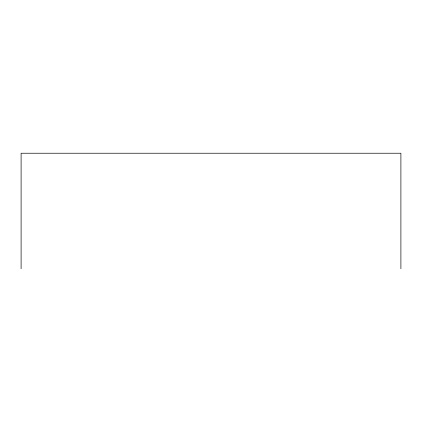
<?xml version="1.0" encoding="UTF-8"?>
<svg xmlns="http://www.w3.org/2000/svg" width="422" height="422" viewBox="0 0 422 422"><rect width="100%" height="100%" fill="white"/><g stroke="black" fill="none" stroke-linecap="round" stroke-linejoin="round"><path stroke-width="0.63" d="M400.9 268.767L400.9 153.233L21.1 153.233L21.1 268.767"/></g></svg>
